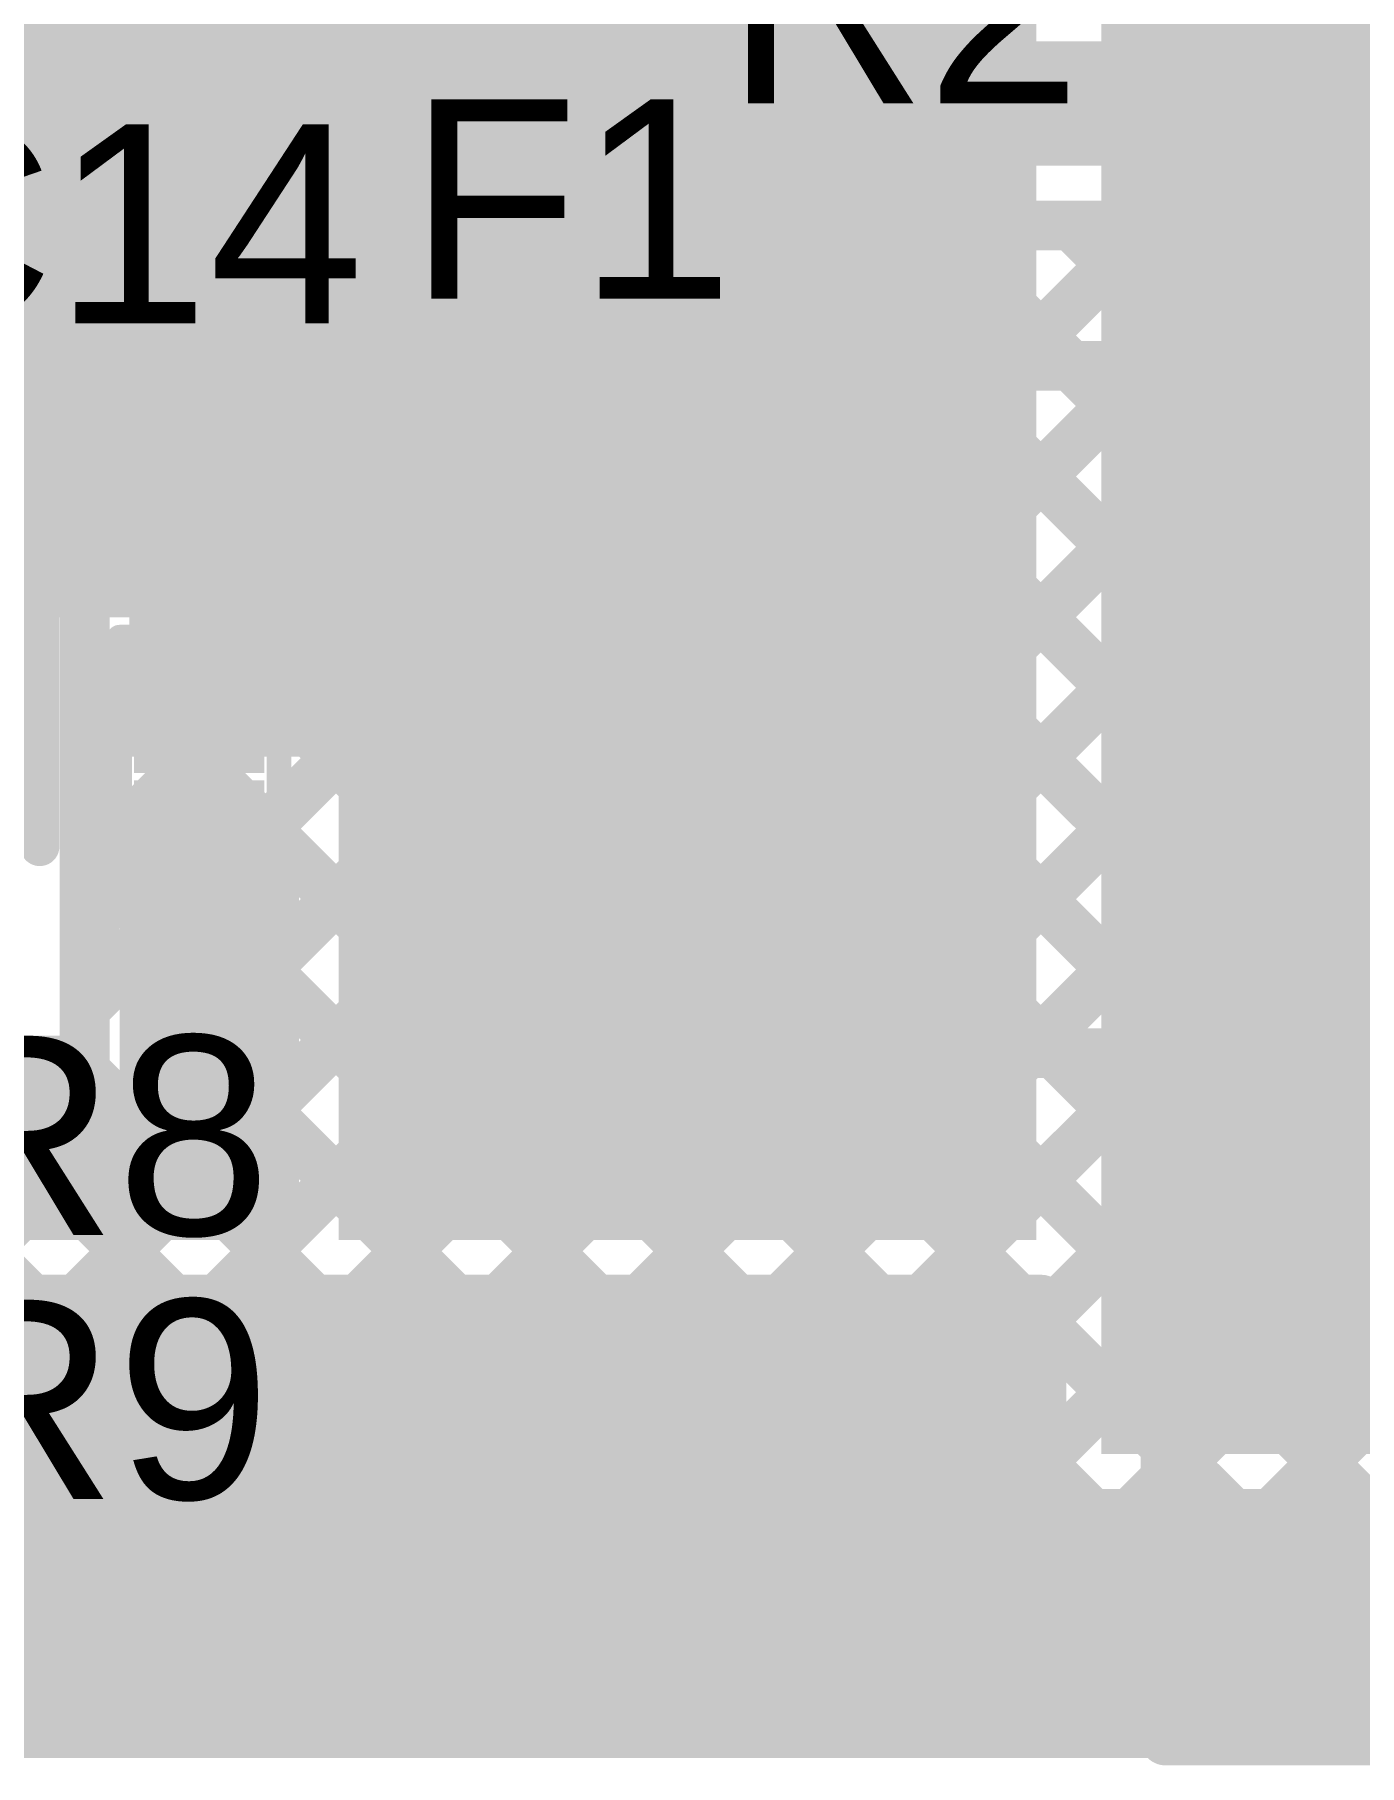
# Model space of a CAD drawing. Header units: millimetres. Extents: x -0.33 to 3.26, y -0.12 to 2.83.
# Drawn here: x 2.1631 to 2.4289, y -0.098 to 0.2495 of the extents above; entities that cross this region are included whole.
import ezdxf

# ---------------------------------------------------------------- set-up
doc = ezdxf.new("R2010")
doc.units = ezdxf.units.MM
doc.header["$MEASUREMENT"] = 0
for name, color, linetype in [('BottomLayer', 5, 'Continuous'), ('BottomOverlay', 54, 'Continuous'), ('TopLayer', 1, 'Continuous'), ('TopOverlay', 2, 'Continuous'), ('TopPaste', 8, 'Continuous'), ('TopSolder', 216, 'Continuous')]:
    doc.layers.add(name, color=color, linetype=linetype)
doc.styles.add('Arial', font='', dxfattribs={"height": 0.2})
doc.styles.get('Arial').set_extended_font_data('Arial')

# ---------------------------------------------------------------- blocks, each defined once
blk = doc.blocks.new('SOT_23_89')
at = {"layer": 'TopLayer'}
for points in [[(-0.01614, 0.05748), (0.01614, 0.05748), (0.01614, 0.02126), (-0.01614, 0.02126)], [(-0.05354, -0.02126), (-0.02126, -0.02126), (-0.02126, -0.05748), (-0.05354, -0.05748)], [(0.02126, -0.02126), (0.05354, -0.02126), (0.05354, -0.05748), (0.02126, -0.05748)]]:
    blk.add_hatch(color=1, dxfattribs=at).paths.add_polyline_path(points)
at = {"layer": 'TopPaste'}
for points in [[(-0.01614, 0.05748), (0.01614, 0.05748), (0.01614, 0.02126), (-0.01614, 0.02126)], [(-0.05354, -0.02126), (-0.02126, -0.02126), (-0.02126, -0.05748), (-0.05354, -0.05748)], [(0.02126, -0.02126), (0.05354, -0.02126), (0.05354, -0.05748), (0.02126, -0.05748)]]:
    blk.add_hatch(color=8, dxfattribs=at).paths.add_polyline_path(points)
at = {"layer": 'TopSolder'}
for points in [[(-0.02014, 0.06148), (0.02014, 0.06148), (0.02014, 0.01726), (-0.02014, 0.01726)], [(-0.05754, -0.01726), (-0.01726, -0.01726), (-0.01726, -0.06148), (-0.05754, -0.06148)], [(0.01726, -0.01726), (0.05754, -0.01726), (0.05754, -0.06148), (0.01726, -0.06148)]]:
    blk.add_hatch(color=216, dxfattribs=at).paths.add_polyline_path(points)
at = {"layer": 'TopOverlay', "const_width": 0.00787}
for points in [[(-0.063, -0.03), (-0.063, 0.034)], [(-0.063, 0.034), (-0.024, 0.034)], [(0.024, 0.034), (0.063, 0.034)], [(0.063, -0.03), (0.063, 0.034)], [(-0.013, -0.033), (0.013, -0.033)]]:
    blk.add_lwpolyline(points, dxfattribs=at)
at = {"layer": 'TopOverlay'}
for points, const_width in [([(-0.06497, 0.034, 1), (-0.06103, 0.034, 1)], 0.00394), ([(-0.06497, 0.034, 1), (-0.06103, 0.034, 1)], 0.00394), ([(-0.02597, 0.034, 1), (-0.02203, 0.034, 1)], 0.00394), ([(0.02203, 0.034, 1), (0.02597, 0.034, 1)], 0.00394), ([(0.06103, 0.034, 1), (0.06497, 0.034, 1)], 0.00394), ([(0.06103, 0.034, 1), (0.06497, 0.034, 1)], 0.00394), ([(-0.06497, -0.03, 1), (-0.06103, -0.03, 1)], 0.00394), ([(0.06103, -0.03, 1), (0.06497, -0.03, 1)], 0.00394), ([(-0.01497, -0.033, 1), (-0.01103, -0.033, 1)], 0.00394), ([(0.01103, -0.033, 1), (0.01497, -0.033, 1)], 0.00394), ([(-0.06439, -0.045, 1), (-0.07161, -0.045, 1)], 0.01), ([(-0.07411, -0.045, 1), (-0.06911, -0.045, 1)], 0.005), ([(-0.06689, -0.045, 1), (-0.06189, -0.045, 1)], 0.005)]:
    blk.add_lwpolyline(points, format="xyb", close=True, dxfattribs=dict(at, const_width=const_width))
blk = doc.blocks.new('C___0201_147')
at = {"layer": 'TopLayer'}
for points in [[(-0.02126, 0.00906), (-0.00472, 0.00906), (-0.00472, -0.00906), (-0.02126, -0.00906)], [(0.00472, 0.00906), (0.02126, 0.00906), (0.02126, -0.00906), (0.00472, -0.00906)]]:
    blk.add_hatch(color=1, dxfattribs=at).paths.add_polyline_path(points)
at = {"layer": 'TopPaste'}
for points in [[(-0.02126, 0.00906), (-0.00472, 0.00906), (-0.00472, -0.00906), (-0.02126, -0.00906)], [(0.00472, 0.00906), (0.02126, 0.00906), (0.02126, -0.00906), (0.00472, -0.00906)]]:
    blk.add_hatch(color=8, dxfattribs=at).paths.add_polyline_path(points)
at = {"layer": 'TopSolder'}
for points in [[(-0.02526, 0.01306), (-0.00072, 0.01306), (-0.00072, -0.01306), (-0.02526, -0.01306)], [(0.00072, 0.01306), (0.02526, 0.01306), (0.02526, -0.01306), (0.00072, -0.01306)]]:
    blk.add_hatch(color=216, dxfattribs=at).paths.add_polyline_path(points)
at = {"layer": 'TopOverlay', "const_width": 0.005}
for points in [[(-0.028, 0.016), (0.028, 0.016)], [(-0.028, 0.016), (-0.028, -0.016)], [(0.028, 0.016), (0.028, -0.016)], [(-0.028, -0.016), (0.028, -0.016)]]:
    blk.add_lwpolyline(points, dxfattribs=at)
at = {"layer": 'TopOverlay', "const_width": 0.0025}
for points in [[(-0.02925, 0.016, 1), (-0.02675, 0.016, 1)], [(-0.02925, 0.016, 1), (-0.02675, 0.016, 1)], [(0.02675, 0.016, 1), (0.02925, 0.016, 1)], [(0.02675, 0.016, 1), (0.02925, 0.016, 1)], [(-0.02925, -0.016, 1), (-0.02675, -0.016, 1)], [(-0.02925, -0.016, 1), (-0.02675, -0.016, 1)], [(0.02675, -0.016, 1), (0.02925, -0.016, 1)], [(0.02675, -0.016, 1), (0.02925, -0.016, 1)]]:
    blk.add_lwpolyline(points, format="xyb", close=True, dxfattribs=at)
blk = doc.blocks.new('MF_MSMF250_16X_2_253')
at = {"layer": 'TopLayer'}
for points in [[(-0.12815, 0.06004), (-0.06004, 0.06004), (-0.06004, -0.06004), (-0.12815, -0.06004)], [(0.06004, 0.06004), (0.12815, 0.06004), (0.12815, -0.06004), (0.06004, -0.06004)]]:
    blk.add_hatch(color=1, dxfattribs=at).paths.add_polyline_path(points)
at = {"layer": 'TopPaste'}
for points in [[(-0.12815, 0.06004), (-0.06004, 0.06004), (-0.06004, -0.06004), (-0.12815, -0.06004)], [(0.06004, 0.06004), (0.12815, 0.06004), (0.12815, -0.06004), (0.06004, -0.06004)]]:
    blk.add_hatch(color=8, dxfattribs=at).paths.add_polyline_path(points)
at = {"layer": 'TopSolder'}
for points in [[(-0.13215, 0.06404), (-0.05604, 0.06404), (-0.05604, -0.06404), (-0.13215, -0.06404)], [(0.05604, 0.06404), (0.13215, 0.06404), (0.13215, -0.06404), (0.05604, -0.06404)]]:
    blk.add_hatch(color=216, dxfattribs=at).paths.add_polyline_path(points)
at = {"layer": 'TopOverlay', "const_width": 0.01}
for points in [[(-0.137, 0.069), (0.135, 0.069)], [(-0.137, -0.069), (-0.137, 0.069)], [(0.135, -0.069), (0.135, 0.069)], [(-0.137, -0.069), (0.135, -0.069)]]:
    blk.add_lwpolyline(points, dxfattribs=at)
at = {"layer": 'TopOverlay', "const_width": 0.005}
for points in [[(-0.1395, 0.069, 1), (-0.1345, 0.069, 1)], [(-0.1395, 0.069, 1), (-0.1345, 0.069, 1)], [(0.1325, 0.069, 1), (0.1375, 0.069, 1)], [(0.1325, 0.069, 1), (0.1375, 0.069, 1)], [(-0.1395, -0.069, 1), (-0.1345, -0.069, 1)], [(-0.1395, -0.069, 1), (-0.1345, -0.069, 1)], [(0.1325, -0.069, 1), (0.1375, -0.069, 1)], [(0.1325, -0.069, 1), (0.1375, -0.069, 1)]]:
    blk.add_lwpolyline(points, format="xyb", close=True, dxfattribs=at)

msp = doc.modelspace()

# ---------------------------------------------------------------- hatches: boundary and pattern name
at = {"layer": 'TopLayer'}
for points in [[(2.0856, 0.1325), (2.3641, 0.1325), (2.3641, 0.2685), (2.0856, 0.2685)], [(2.3771, 0.09986), (2.957, 0.09986), (2.957, 0.2695), (2.3771, 0.2695)], [(2.1821, 0.1045), (2.3641, 0.1045), (2.3641, 0.1385), (2.1821, 0.1385)], [(2.2241, 0.0075), (2.3641, 0.0075), (2.3641, 0.1105), (2.2241, 0.1105)], [(2.3771, -0.0355), (2.5121, -0.0355), (2.5121, 0.1105), (2.3771, 0.1105)], [(2.1801, 0.0075), (2.2161, 0.0075), (2.2161, 0.0965), (2.1801, 0.0965)], [(2.1026, 0.0075), (2.2161, 0.0075), (2.2161, 0.04), (2.1026, 0.04)], [(2.1026, -0.0595), (2.3691, -0.0595), (2.3691, -0.002), (2.1026, -0.002)], [(1.6921, -0.0965), (3.015, -0.0965), (3.015, -0.0475), (1.6921, -0.0475)]]:
    msp.add_hatch(color=1, dxfattribs=at).paths.add_polyline_path(points)

# ---------------------------------------------------------------- linework, layer by layer
at = {"layer": 'BottomLayer'}
for points, const_width in [([(1.35332, 0.23568), (3.06876, 0.23568)], 0.025), ([(1.35332, 0.21118), (3.06876, 0.21118)], 0.01), ([(2.06161, -0.086), (2.35879, 0.21118)], 0.01), ([(2.08989, -0.086), (2.38707, 0.21118)], 0.01), ([(2.11818, -0.086), (2.41536, 0.21118)], 0.01), ([(2.14646, -0.086), (2.44364, 0.21118)], 0.01), ([(2.15112, 0.2015), (2.1608, 0.21118)], 0.01), ([(2.1731, 0.05378), (2.3305, 0.21118)], 0.01), ([(2.1731, 0.08206), (2.30222, 0.21118)], 0.01), ([(2.1731, 0.16691), (2.21737, 0.21118)], 0.01), ([(2.1731, 0.13863), (2.24565, 0.21118)], 0.01), ([(2.1731, 0.1952), (2.18908, 0.21118)], 0.01), ([(2.1731, 0.11035), (2.27393, 0.21118)], 0.01), ([(2.17316, 0.21118), (2.47034, -0.086)], 0.01), ([(2.17474, -0.086), (2.47192, 0.21118)], 0.01), ([(2.20144, 0.21118), (2.49862, -0.086)], 0.01), ([(2.20303, -0.086), (2.50021, 0.21118)], 0.01), ([(2.22973, 0.21118), (2.52691, -0.086)], 0.01), ([(2.23131, -0.086), (2.52849, 0.21118)], 0.01), ([(2.25801, 0.21118), (2.55519, -0.086)], 0.01), ([(2.2596, -0.086), (2.55678, 0.21118)], 0.01), ([(2.2863, 0.21118), (2.58348, -0.086)], 0.01), ([(2.28788, -0.086), (2.58506, 0.21118)], 0.01), ([(2.31458, 0.21118), (2.61176, -0.086)], 0.01), ([(2.31617, -0.086), (2.61335, 0.21118)], 0.01), ([(2.34286, 0.21118), (2.64004, -0.086)], 0.01), ([(2.34445, -0.086), (2.64163, 0.21118)], 0.01), ([(2.37115, 0.21118), (2.66833, -0.086)], 0.01), ([(2.37273, -0.086), (2.66991, 0.21118)], 0.01), ([(2.39943, 0.21118), (2.69661, -0.086)], 0.01), ([(2.40102, -0.086), (2.6982, 0.21118)], 0.01), ([(2.42772, 0.21118), (2.7249, -0.086)], 0.01), ([(2.4293, -0.086), (2.72648, 0.21118)], 0.01), ([(2.0011, 0.2015), (2.1731, 0.2015)], 0.01), ([(2.1731, 0.0435), (2.1731, 0.2015)], 0.01), ([(2.1731, 0.18295), (2.44205, -0.086)], 0.01), ([(2.1731, 0.15467), (2.41377, -0.086)], 0.01), ([(2.1731, 0.12639), (2.38549, -0.086)], 0.01), ([(2.1731, 0.0981), (2.3572, -0.086)], 0.01), ([(2.1731, 0.06982), (2.32892, -0.086)], 0.01), ([(2.0011, 0.0435), (2.1731, 0.0435)], 0.01), ([(2.02971, 0.0435), (2.15921, -0.086)], 0.01), ([(2.03332, -0.086), (2.16282, 0.0435)], 0.01), ([(2.058, 0.0435), (2.1875, -0.086)], 0.01), ([(2.08628, 0.0435), (2.21578, -0.086)], 0.01), ([(2.11456, 0.0435), (2.24406, -0.086)], 0.01), ([(2.14285, 0.0435), (2.27235, -0.086)], 0.01), ([(2.17113, 0.0435), (2.30063, -0.086)], 0.01), ([(1.661, -0.086), (3.05473, -0.086)], 0.01)]:
    msp.add_lwpolyline(points, dxfattribs=dict(at, const_width=const_width))
at = {"layer": 'BottomLayer', "const_width": 0.005}
for points in [[(2.1583, 0.21118, 1), (2.1633, 0.21118, 1)], [(2.17066, 0.21118, 1), (2.17566, 0.21118, 1)], [(2.18658, 0.21118, 1), (2.19158, 0.21118, 1)], [(2.19894, 0.21118, 1), (2.20394, 0.21118, 1)], [(2.21487, 0.21118, 1), (2.21987, 0.21118, 1)], [(2.22723, 0.21118, 1), (2.23223, 0.21118, 1)], [(2.24315, 0.21118, 1), (2.24815, 0.21118, 1)], [(2.25551, 0.21118, 1), (2.26051, 0.21118, 1)], [(2.27143, 0.21118, 1), (2.27643, 0.21118, 1)], [(2.2838, 0.21118, 1), (2.2888, 0.21118, 1)], [(2.29972, 0.21118, 1), (2.30472, 0.21118, 1)], [(2.31208, 0.21118, 1), (2.31708, 0.21118, 1)], [(2.328, 0.21118, 1), (2.333, 0.21118, 1)], [(2.34036, 0.21118, 1), (2.34536, 0.21118, 1)], [(2.35629, 0.21118, 1), (2.36129, 0.21118, 1)], [(2.36865, 0.21118, 1), (2.37365, 0.21118, 1)], [(2.38457, 0.21118, 1), (2.38957, 0.21118, 1)], [(2.39693, 0.21118, 1), (2.40193, 0.21118, 1)], [(2.41286, 0.21118, 1), (2.41786, 0.21118, 1)], [(2.42522, 0.21118, 1), (2.43022, 0.21118, 1)], [(2.1706, 0.2015, 1), (2.1756, 0.2015, 1)], [(2.1706, 0.2015, 1), (2.1756, 0.2015, 1)], [(2.1706, 0.1952, 1), (2.1756, 0.1952, 1)], [(2.1706, 0.18295, 1), (2.1756, 0.18295, 1)], [(2.1706, 0.16691, 1), (2.1756, 0.16691, 1)], [(2.1706, 0.15467, 1), (2.1756, 0.15467, 1)], [(2.1706, 0.13863, 1), (2.1756, 0.13863, 1)], [(2.1706, 0.12639, 1), (2.1756, 0.12639, 1)], [(2.1706, 0.11035, 1), (2.1756, 0.11035, 1)], [(2.1706, 0.0981, 1), (2.1756, 0.0981, 1)], [(2.1706, 0.08206, 1), (2.1756, 0.08206, 1)], [(2.1706, 0.06982, 1), (2.1756, 0.06982, 1)], [(2.1706, 0.05378, 1), (2.1756, 0.05378, 1)], [(2.16032, 0.0435, 1), (2.16532, 0.0435, 1)], [(2.16863, 0.0435, 1), (2.17363, 0.0435, 1)], [(2.1706, 0.0435, 1), (2.1756, 0.0435, 1)], [(2.1706, 0.0435, 1), (2.1756, 0.0435, 1)], [(2.15671, -0.086, 1), (2.16171, -0.086, 1)], [(2.17224, -0.086, 1), (2.17724, -0.086, 1)], [(2.185, -0.086, 1), (2.19, -0.086, 1)], [(2.20053, -0.086, 1), (2.20553, -0.086, 1)], [(2.21328, -0.086, 1), (2.21828, -0.086, 1)], [(2.22881, -0.086, 1), (2.23381, -0.086, 1)], [(2.24156, -0.086, 1), (2.24656, -0.086, 1)], [(2.2571, -0.086, 1), (2.2621, -0.086, 1)], [(2.26985, -0.086, 1), (2.27485, -0.086, 1)], [(2.28538, -0.086, 1), (2.29038, -0.086, 1)], [(2.29813, -0.086, 1), (2.30313, -0.086, 1)], [(2.31367, -0.086, 1), (2.31867, -0.086, 1)], [(2.32642, -0.086, 1), (2.33142, -0.086, 1)], [(2.34195, -0.086, 1), (2.34695, -0.086, 1)], [(2.3547, -0.086, 1), (2.3597, -0.086, 1)], [(2.37023, -0.086, 1), (2.37523, -0.086, 1)], [(2.38299, -0.086, 1), (2.38799, -0.086, 1)], [(2.39852, -0.086, 1), (2.40352, -0.086, 1)], [(2.41127, -0.086, 1), (2.41627, -0.086, 1)], [(2.4268, -0.086, 1), (2.4318, -0.086, 1)]]:
    msp.add_lwpolyline(points, format="xyb", close=True, dxfattribs=at)
at = {"layer": 'BottomOverlay', "const_width": 0.01}
for points in [[(2.39, 0.151), (2.392, 0.153)], [(2.392, 0.153), (2.976, 0.153)], [(2.39, -0.093), (2.39, 0.151)], [(2.39, -0.093), (2.976, -0.093)]]:
    msp.add_lwpolyline(points, dxfattribs=at)
at = {"layer": 'BottomOverlay', "const_width": 0.005}
for points in [[(2.3895, 0.153, 1), (2.3945, 0.153, 1)], [(2.3895, 0.153, 1), (2.3945, 0.153, 1)], [(2.3875, 0.151, 1), (2.3925, 0.151, 1)], [(2.3875, 0.151, 1), (2.3925, 0.151, 1)], [(2.3875, -0.093, 1), (2.3925, -0.093, 1)], [(2.3875, -0.093, 1), (2.3925, -0.093, 1)]]:
    msp.add_lwpolyline(points, format="xyb", close=True, dxfattribs=at)
at = {"layer": 'TopLayer', "const_width": 0.01}
for points in [[(2.0976, -0.0045), (2.1681, -0.0045)], [(2.1052, -0.082), (2.1827, -0.0045)], [(2.10599, -0.0045), (2.18349, -0.082)], [(2.13065, -0.082), (2.20815, -0.0045)], [(2.13145, -0.0045), (2.20895, -0.082)], [(2.15611, -0.082), (2.23361, -0.0045)], [(2.1569, -0.0045), (2.2344, -0.082)], [(2.1681, -0.0045), (2.2121, -0.0045)], [(2.1681, -0.0045), (2.2121, -0.0045)], [(2.18157, -0.082), (2.25907, -0.0045)], [(2.18236, -0.0045), (2.25986, -0.082)], [(2.20702, -0.082), (2.28452, -0.0045)], [(2.20781, -0.0045), (2.28531, -0.082)], [(2.2121, -0.0045), (2.2281, -0.0045)], [(2.2121, -0.0045), (2.2281, -0.0045)], [(2.2121, -0.0045), (2.2281, -0.0045)], [(2.2281, -0.0045), (2.3651, -0.0045)], [(2.23248, -0.082), (2.30998, -0.0045)], [(2.23327, -0.0045), (2.31077, -0.082)], [(2.25793, -0.082), (2.33543, -0.0045)], [(2.25872, -0.0045), (2.33622, -0.082)], [(2.28339, -0.082), (2.36089, -0.0045)], [(2.28418, -0.0045), (2.36168, -0.082)], [(2.30964, -0.0045), (2.38714, -0.082)], [(2.33509, -0.0045), (2.3651, -0.03451)], [(2.36055, -0.0045), (2.3651, -0.00905)], [(2.3651, -0.0475), (2.3651, -0.0045)], [(2.30885, -0.082), (2.3651, -0.02575)], [(2.3343, -0.082), (2.3688, -0.0475)], [(2.35976, -0.082), (2.39426, -0.0475)], [(2.3651, -0.0475), (2.5241, -0.0475)], [(2.37809, -0.0475), (2.41259, -0.082)], [(2.38521, -0.082), (2.41971, -0.0475)], [(2.40355, -0.0475), (2.43805, -0.082)], [(2.41067, -0.082), (2.44517, -0.0475)], [(2.429, -0.0475), (2.4635, -0.082)], [(0.502, -0.082), (3.05004, -0.082)]]:
    msp.add_lwpolyline(points, dxfattribs=at)
at = {"layer": 'TopLayer', "const_width": 0.005}
for points in [[(2.1656, -0.0045, 1), (2.1706, -0.0045, 1)], [(2.1656, -0.0045, 1), (2.1706, -0.0045, 1)], [(2.1656, -0.0045, 1), (2.1706, -0.0045, 1)], [(2.17986, -0.0045, 1), (2.18486, -0.0045, 1)], [(2.1802, -0.0045, 1), (2.1852, -0.0045, 1)], [(2.20531, -0.0045, 1), (2.21031, -0.0045, 1)], [(2.20565, -0.0045, 1), (2.21065, -0.0045, 1)], [(2.2096, -0.0045, 1), (2.2146, -0.0045, 1)], [(2.2096, -0.0045, 1), (2.2146, -0.0045, 1)], [(2.2096, -0.0045, 1), (2.2146, -0.0045, 1)], [(2.2096, -0.0045, 1), (2.2146, -0.0045, 1)], [(2.2096, -0.0045, 1), (2.2146, -0.0045, 1)], [(2.2256, -0.0045, 1), (2.2306, -0.0045, 1)], [(2.2256, -0.0045, 1), (2.2306, -0.0045, 1)], [(2.2256, -0.0045, 1), (2.2306, -0.0045, 1)], [(2.2256, -0.0045, 1), (2.2306, -0.0045, 1)], [(2.23077, -0.0045, 1), (2.23577, -0.0045, 1)], [(2.23111, -0.0045, 1), (2.23611, -0.0045, 1)], [(2.25622, -0.0045, 1), (2.26122, -0.0045, 1)], [(2.25657, -0.0045, 1), (2.26157, -0.0045, 1)], [(2.28168, -0.0045, 1), (2.28668, -0.0045, 1)], [(2.28202, -0.0045, 1), (2.28702, -0.0045, 1)], [(2.30714, -0.0045, 1), (2.31214, -0.0045, 1)], [(2.30748, -0.0045, 1), (2.31248, -0.0045, 1)], [(2.33259, -0.0045, 1), (2.33759, -0.0045, 1)], [(2.33293, -0.0045, 1), (2.33793, -0.0045, 1)], [(2.35805, -0.0045, 1), (2.36305, -0.0045, 1)], [(2.35839, -0.0045, 1), (2.36339, -0.0045, 1)], [(2.3626, -0.0045, 1), (2.3676, -0.0045, 1)], [(2.3626, -0.0045, 1), (2.3676, -0.0045, 1)], [(2.3626, -0.00905, 1), (2.3676, -0.00905, 1)], [(2.3626, -0.02575, 1), (2.3676, -0.02575, 1)], [(2.3626, -0.03451, 1), (2.3676, -0.03451, 1)], [(2.3626, -0.0475, 1), (2.3676, -0.0475, 1)], [(2.3626, -0.0475, 1), (2.3676, -0.0475, 1)], [(2.3663, -0.0475, 1), (2.3713, -0.0475, 1)], [(2.37559, -0.0475, 1), (2.38059, -0.0475, 1)], [(2.39176, -0.0475, 1), (2.39676, -0.0475, 1)], [(2.40105, -0.0475, 1), (2.40605, -0.0475, 1)], [(2.41721, -0.0475, 1), (2.42221, -0.0475, 1)], [(2.4265, -0.0475, 1), (2.4315, -0.0475, 1)], [(2.17907, -0.082, 1), (2.18407, -0.082, 1)], [(2.18099, -0.082, 1), (2.18599, -0.082, 1)], [(2.20452, -0.082, 1), (2.20952, -0.082, 1)], [(2.20645, -0.082, 1), (2.21145, -0.082, 1)], [(2.22998, -0.082, 1), (2.23498, -0.082, 1)], [(2.2319, -0.082, 1), (2.2369, -0.082, 1)], [(2.25543, -0.082, 1), (2.26043, -0.082, 1)], [(2.25736, -0.082, 1), (2.26236, -0.082, 1)], [(2.28089, -0.082, 1), (2.28589, -0.082, 1)], [(2.28281, -0.082, 1), (2.28781, -0.082, 1)], [(2.30635, -0.082, 1), (2.31135, -0.082, 1)], [(2.30827, -0.082, 1), (2.31327, -0.082, 1)], [(2.3318, -0.082, 1), (2.3368, -0.082, 1)], [(2.33372, -0.082, 1), (2.33872, -0.082, 1)], [(2.35726, -0.082, 1), (2.36226, -0.082, 1)], [(2.35918, -0.082, 1), (2.36418, -0.082, 1)], [(2.38271, -0.082, 1), (2.38771, -0.082, 1)], [(2.38464, -0.082, 1), (2.38964, -0.082, 1)], [(2.40817, -0.082, 1), (2.41317, -0.082, 1)], [(2.41009, -0.082, 1), (2.41509, -0.082, 1)]]:
    msp.add_lwpolyline(points, format="xyb", close=True, dxfattribs=at)
at = {"layer": 'TopOverlay', "const_width": 0.01}
for points in [[(2.2101, 0.1485), (2.2101, 0.1845)], [(2.2001, 0.1385), (2.2101, 0.1485)], [(2.1821, 0.1385), (2.2001, 0.1385)]]:
    msp.add_lwpolyline(points, dxfattribs=at)
at = {"layer": 'TopOverlay', "const_width": 0.005}
for points in [[(2.2076, 0.1845, 1), (2.2126, 0.1845, 1)], [(2.2076, 0.1485, 1), (2.2126, 0.1485, 1)], [(2.2076, 0.1485, 1), (2.2126, 0.1485, 1)], [(2.1796, 0.1385, 1), (2.1846, 0.1385, 1)], [(2.1976, 0.1385, 1), (2.2026, 0.1385, 1)], [(2.1976, 0.1385, 1), (2.2026, 0.1385, 1)]]:
    msp.add_lwpolyline(points, format="xyb", close=True, dxfattribs=at)

# ---------------------------------------------------------------- block references
for name, p in [('MF_MSMF250_16X_2_253', (2.3731, 0.114)), ('SOT_23_89', (2.1011, 0.1165))]:
    msp.add_blockref(name, p)
at = {"rotation": 90}
msp.add_blockref('C___0201_147', (2.1961, 0.1005), dxfattribs=at)

# ---------------------------------------------------------------- texts
at = {"layer": 'TopOverlay', "style": 'Arial'}
for s, p in [('R2', (2.30167, 0.23568)), ('F1', (2.2381, 0.1965)), ('C14', (2.1266, 0.1915)), ('R8', (2.1391, 0.0085)), ('R9', (2.1391, -0.0445))]:
    msp.add_text(s, height=0.04, dxfattribs=at).set_placement(p)

doc.saveas('drawing.dxf')
